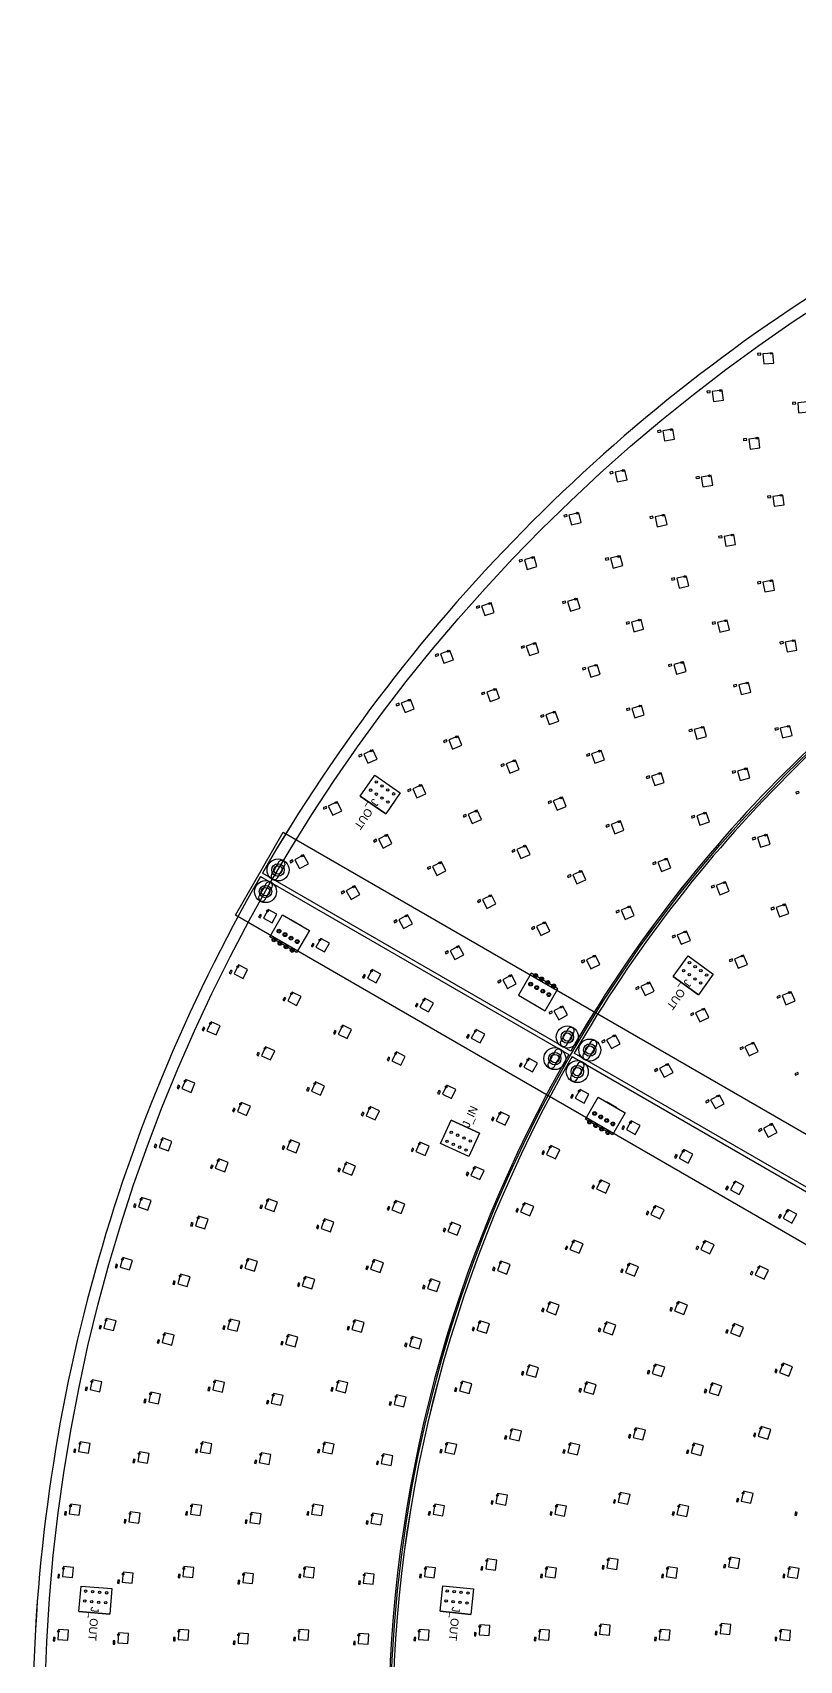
# Model space of a CAD drawing. Header units: millimetres. Extents: x -55 to 1655, y -1555 to 155.
# Drawn here: x -54 to 329, y -666 to 148 of the extents above; entities that cross this region are included whole.
import ezdxf
from ezdxf.enums import TextEntityAlignment as Align

# ---------------------------------------------------------------- set-up
doc = ezdxf.new("R2010")
doc.units = ezdxf.units.MM
doc.header["$MEASUREMENT"] = 0
doc.layers.add('Layer 1', color=7, linetype='Continuous', lineweight=0)
for name, color, linetype in [('SUN-LABEL', 4, 'Continuous'), ('SUN-OUTLINE', 2, 'Continuous'), ('SUN-STANDOFF', 1, 'Continuous'), ('SUN-WAGO', 3, 'Continuous')]:
    doc.layers.add(name, color=color, linetype=linetype)

msp = doc.modelspace()

# ---------------------------------------------------------------- linework, layer by layer
at = {"layer": 'Layer 1', "color": 2, "lineweight": 25, "true_color": 0xf7ec13}
for p, q in [((59.88, -273.99), (214.03, -362.99)), ((215.03, -361.26), (60.88, -272.26)), ((215.76, -363.99), (603.74, -588)), ((604.74, -586.26), (216.76, -362.26))]:
    msp.add_line(p, q, dxfattribs=at)
at = {"layer": 'Layer 1', "color": 93, "lineweight": 25, "true_color": 0x6abd45}
for p, q in [((80.24, -298.57), (75.05, -295.57)), ((198.21, -338.73), (193.01, -335.73)), ((238.08, -389.7), (232.89, -386.7))]:
    msp.add_line(p, q, dxfattribs=at)
at = {"layer": 'Layer 1', "color": 30, "lineweight": 25, "true_color": 0xf57f20}
for points in [[(310.1, -12.41), (308.5, -12.56), (308.58, -13.36), (310.17, -13.21)], [(284.72, -31.21), (283.14, -31.42), (283.24, -32.21), (284.83, -32)], [(327.46, -36.88), (325.86, -37.03), (325.94, -37.83), (327.53, -37.68)], [(260.07, -50.94), (258.49, -51.21), (258.63, -52), (260.21, -51.73)], [(302.99, -55.01), (301.4, -55.22), (301.5, -56.01), (303.09, -55.8)], [(236.18, -71.59), (234.61, -71.91), (234.77, -72.7), (236.34, -72.37)], [(279.21, -74.05), (277.63, -74.31), (277.77, -75.1), (279.35, -74.83)], [(315.02, -83.66), (313.43, -83.89), (313.55, -84.68), (315.13, -84.46)], [(213.07, -93.11), (211.52, -93.49), (211.71, -94.27), (213.26, -93.88)], [(256.17, -93.95), (254.6, -94.28), (254.76, -95.06), (256.33, -94.74)], [(290.59, -103.69), (289.01, -103.98), (289.16, -104.77), (290.73, -104.48)], [(190.78, -115.47), (189.24, -115.92), (189.47, -116.69), (191, -116.24)], [(233.88, -114.71), (232.33, -115.1), (232.52, -115.87), (234.07, -115.49)], [(266.99, -124.68), (265.42, -125.04), (265.6, -125.82), (267.16, -125.47)], [(310.03, -126.54), (308.45, -126.83), (308.6, -127.62), (310.17, -127.33)], [(212.39, -136.29), (210.85, -136.73), (211.07, -137.5), (212.61, -137.06)], [(169.35, -138.66), (167.83, -139.16), (168.08, -139.92), (169.6, -139.42)], [(244.25, -146.61), (242.7, -147.03), (242.91, -147.8), (244.45, -147.39)], [(287.33, -146.74), (285.77, -147.09), (285.94, -147.87), (287.5, -147.52)], [(148.79, -162.63), (147.29, -163.19), (147.57, -163.94), (149.07, -163.38)], [(191.72, -158.65), (190.2, -159.15), (190.45, -159.91), (191.97, -159.41)], [(321.2, -156.56), (319.63, -156.87), (319.79, -157.66), (321.35, -157.35)], [(222.41, -169.44), (220.88, -169.91), (221.12, -170.68), (222.65, -170.2)], [(265.46, -167.83), (263.91, -168.24), (264.12, -169.01), (265.67, -168.6)], [(297.94, -177.96), (296.39, -178.34), (296.58, -179.12), (298.13, -178.74)], [(171.89, -181.77), (170.39, -182.33), (170.67, -183.08), (172.17, -182.52)], [(129.15, -187.36), (127.67, -187.97), (127.98, -188.71), (129.46, -188.1)], [(201.51, -193.12), (200, -193.66), (200.27, -194.41), (201.78, -193.88)], [(244.46, -189.78), (242.93, -190.26), (243.17, -191.02), (244.7, -190.54)], [(275.65, -200.36), (274.11, -200.81), (274.33, -201.57), (275.87, -201.13)], [(318.69, -199.63), (317.14, -200.01), (317.33, -200.79), (318.88, -200.41)], [(152.95, -205.62), (151.47, -206.23), (151.78, -206.97), (153.26, -206.36)], [(110.45, -212.8), (108.99, -213.47), (109.33, -214.19), (110.78, -213.53)], [(181.58, -217.63), (180.1, -218.23), (180.39, -218.97), (181.88, -218.37)], [(224.36, -212.56), (222.85, -213.1), (223.12, -213.85), (224.63, -213.32)], [(254.35, -223.7), (252.83, -224.22), (253.09, -224.98), (254.6, -224.46)], [(297.32, -221.1), (295.78, -221.55), (296, -222.32), (297.54, -221.87)], [(134.91, -230.16), (133.46, -230.83), (133.79, -231.55), (135.25, -230.89)], [(329.1, -231.47), (327.55, -231.88), (327.76, -232.65), (329.31, -232.24)], [(92.71, -238.92), (91.28, -239.64), (91.64, -240.36), (93.07, -239.64)], [(162.65, -242.92), (161.19, -243.58), (161.52, -244.31), (162.98, -243.65)], [(205.19, -236.13), (203.71, -236.73), (204.01, -237.47), (205.49, -236.88)], [(276.9, -243.48), (275.39, -244), (275.64, -244.76), (277.16, -244.24)], [(234.08, -247.96), (232.59, -248.54), (232.88, -249.28), (234.37, -248.7)], [(117.81, -255.35), (116.38, -256.08), (116.74, -256.79), (118.17, -256.07)], [(307.33, -254.4), (305.81, -254.89), (306.05, -255.65), (307.58, -255.16)], [(75.96, -265.69), (74.56, -266.46), (74.94, -267.16), (76.34, -266.39)], [(186.99, -260.46), (185.54, -261.12), (185.86, -261.85), (187.32, -261.19)], [(257.48, -266.73), (255.99, -267.31), (256.28, -268.06), (257.77, -267.48)], [(144.76, -268.96), (143.33, -269.67), (143.69, -270.39), (145.12, -269.67)], [(214.9, -273.07), (213.43, -273.72), (213.76, -274.45), (215.22, -273.8)], [(101.65, -281.17), (100.25, -281.95), (100.64, -282.65), (102.04, -281.87)], [(286.68, -278.35), (285.18, -278.91), (285.46, -279.65), (286.96, -279.1)], [(59.78, -292.93), (59, -294.33), (59.7, -294.71), (60.48, -293.31)], [(169.79, -285.5), (168.36, -286.21), (168.71, -286.93), (170.15, -286.21)], [(239.09, -290.81), (237.63, -291.45), (237.95, -292.19), (239.41, -291.54)], [(316.59, -289.34), (315.08, -289.87), (315.35, -290.63), (316.86, -290.09)], [(127.93, -295.69), (126.53, -296.46), (126.91, -297.16), (128.32, -296.39)], [(196.83, -299), (195.39, -299.71), (195.75, -300.42), (197.18, -299.72)], [(86.03, -307.44), (85.26, -308.84), (85.96, -309.23), (86.73, -307.83)], [(267.19, -303.25), (265.72, -303.88), (266.04, -304.61), (267.51, -303.98)], [(153.6, -311.21), (152.2, -311.98), (152.59, -312.68), (153.99, -311.91)], [(221.77, -315.66), (220.34, -316.37), (220.69, -317.09), (222.13, -316.38)], [(295.76, -315.2), (294.28, -315.81), (294.58, -316.55), (296.06, -315.94)], [(45.07, -320.89), (44.35, -322.32), (45.06, -322.68), (45.78, -321.25)], [(111.75, -322.94), (110.98, -324.34), (111.68, -324.73), (112.45, -323.33)], [(179.9, -325.69), (178.5, -326.46), (178.89, -327.16), (180.29, -326.39)], [(248.91, -329.05), (247.47, -329.75), (247.82, -330.47), (249.26, -329.77)], [(319.56, -333.46), (318.08, -334.07), (318.38, -334.81), (319.86, -334.2)], [(71.85, -334.41), (71.13, -335.84), (71.84, -336.2), (72.56, -334.77)], [(138.02, -337.41), (137.25, -338.81), (137.95, -339.2), (138.73, -337.8)], [(205.55, -341.25), (204.15, -342.02), (204.53, -342.72), (205.94, -341.95)], [(31.42, -349.38), (30.75, -350.83), (31.48, -351.17), (32.14, -349.71)], [(276.3, -342.11), (274.86, -342.8), (275.2, -343.52), (276.65, -342.84)], [(97.12, -350.96), (96.4, -352.39), (97.12, -352.75), (97.83, -351.31)], [(163.72, -352.95), (162.95, -354.36), (163.65, -354.74), (164.42, -353.34)], [(231.88, -355.69), (230.48, -356.45), (230.86, -357.16), (232.26, -356.39)], [(58.68, -361.89), (58.02, -363.34), (58.74, -363.68), (59.41, -362.22)], [(123.96, -364.36), (123.24, -365.79), (123.96, -366.15), (124.67, -364.72)], [(301.02, -359.11), (299.58, -359.79), (299.92, -360.52), (301.37, -359.83)], [(190.02, -367.38), (189.25, -368.79), (189.95, -369.17), (190.72, -367.77)], [(258.28, -370.01), (256.88, -370.77), (257.26, -371.48), (258.66, -370.71)], [(328.59, -371.97), (327.14, -372.65), (327.48, -373.37), (328.93, -372.7)], [(18.84, -378.36), (18.23, -379.84), (18.97, -380.15), (19.58, -378.67)], [(83.63, -379.54), (82.97, -381), (83.7, -381.33), (84.36, -379.87)], [(149.18, -381.04), (148.47, -382.47), (149.19, -382.83), (149.9, -381.39)], [(46.56, -389.84), (45.94, -391.32), (46.68, -391.63), (47.29, -390.15)], [(215.69, -382.97), (214.93, -384.38), (215.63, -384.76), (216.39, -383.35)], [(283.86, -385.69), (282.45, -386.45), (282.84, -387.15), (284.24, -386.39)], [(110.99, -391.85), (110.33, -393.31), (111.06, -393.64), (111.71, -392.18)], [(176.09, -394.31), (175.38, -395.74), (176.1, -396.09), (176.8, -394.66)], [(241.3, -398.68), (240.54, -400.08), (241.24, -400.47), (242.01, -399.06)], [(310.31, -399.94), (308.9, -400.69), (309.28, -401.4), (310.69, -400.64)], [(7.35, -407.79), (6.8, -409.29), (7.55, -409.57), (8.1, -408.07)], [(71.3, -408.64), (70.7, -410.13), (71.44, -410.43), (72.04, -408.94)], [(135.88, -409.73), (135.24, -411.19), (135.97, -411.51), (136.61, -410.05)], [(201.26, -411.13), (200.56, -412.57), (201.28, -412.92), (201.98, -411.48)], [(267.67, -412.99), (266.9, -414.4), (267.61, -414.78), (268.37, -413.37)], [(35.48, -418.23), (34.92, -419.73), (35.67, -420.01), (36.23, -418.51)], [(99.13, -419.85), (98.53, -421.33), (99.28, -421.63), (99.87, -420.14)], [(163.34, -421.81), (162.7, -423.27), (163.43, -423.6), (164.07, -422.13)], [(226.29, -428.33), (225.6, -429.77), (226.33, -430.12), (227.01, -428.67)], [(293.24, -428.78), (292.48, -430.19), (293.19, -430.57), (293.95, -429.16)], [(-3.02, -437.63), (-3.52, -439.15), (-2.76, -439.4), (-2.26, -437.88)], [(60.15, -438.22), (59.62, -439.73), (60.37, -440), (60.91, -438.49)], [(123.85, -438.97), (123.27, -440.46), (124.01, -440.75), (124.59, -439.26)], [(25.47, -447.01), (24.97, -448.53), (25.73, -448.78), (26.23, -447.26)], [(188.19, -439.95), (187.56, -441.42), (188.3, -441.73), (188.93, -440.26)], [(253.37, -441.24), (252.68, -442.69), (253.4, -443.03), (254.09, -441.59)], [(319.65, -443.02), (318.89, -444.43), (319.59, -444.81), (320.35, -443.4)], [(88.41, -448.29), (87.88, -449.8), (88.63, -450.07), (89.17, -448.56)], [(151.81, -449.84), (151.23, -451.34), (151.97, -451.63), (152.55, -450.13)], [(212.85, -458.73), (212.24, -460.2), (212.98, -460.51), (213.59, -459.03)], [(278.32, -458.7), (277.64, -460.15), (278.37, -460.49), (279.05, -459.04)], [(-12.28, -467.84), (-12.72, -469.38), (-11.95, -469.6), (-11.51, -468.06)], [(50.21, -468.22), (49.73, -469.75), (50.5, -469.99), (50.97, -468.46)], [(113.1, -468.71), (112.58, -470.23), (113.34, -470.48), (113.86, -468.97)], [(176.5, -469.35), (175.94, -470.85), (176.69, -471.13), (177.25, -469.63)], [(240.57, -470.21), (239.96, -471.68), (240.7, -471.99), (241.31, -470.51)], [(305.51, -471.38), (304.83, -472.83), (305.56, -473.17), (306.24, -471.72)], [(16.55, -476.15), (16.11, -477.69), (16.88, -477.91), (17.32, -476.37)], [(78.85, -477.15), (78.37, -478.68), (79.14, -478.91), (79.61, -477.39)], [(141.51, -478.35), (140.99, -479.87), (141.75, -480.13), (142.26, -478.61)], [(201.02, -489.78), (200.49, -491.29), (201.24, -491.56), (201.78, -490.05)], [(265.17, -489.44), (264.58, -490.93), (265.32, -491.22), (265.91, -489.74)], [(-20.39, -498.38), (-20.78, -499.93), (-20, -500.12), (-19.62, -498.57)], [(41.48, -498.6), (41.06, -500.15), (41.84, -500.35), (42.25, -498.81)], [(103.66, -498.89), (103.21, -500.43), (103.98, -500.65), (104.43, -499.12)], [(166.23, -499.28), (165.74, -500.8), (166.5, -501.04), (166.99, -499.52)], [(229.3, -499.8), (228.77, -501.31), (229.52, -501.57), (230.06, -500.06)], [(293.05, -500.52), (292.46, -502), (293.2, -502.3), (293.79, -500.81)], [(8.72, -505.6), (8.34, -507.15), (9.12, -507.34), (9.5, -505.79)], [(70.46, -506.37), (70.04, -507.91), (70.82, -508.12), (71.23, -506.57)], [(132.46, -507.29), (132.01, -508.82), (132.78, -509.05), (133.23, -507.51)], [(317.58, -520.33), (317.02, -521.83), (317.76, -522.11), (318.33, -520.62)], [(190.84, -521.42), (190.38, -522.95), (191.15, -523.18), (191.6, -521.64)], [(253.82, -520.89), (253.32, -522.41), (254.08, -522.66), (254.58, -521.15)], [(-27.36, -529.19), (-27.69, -530.76), (-26.91, -530.92), (-26.58, -529.35)], [(2, -535.32), (1.68, -536.89), (2.46, -537.05), (2.79, -535.48)], [(33.98, -529.31), (33.63, -530.87), (34.41, -531.04), (34.76, -529.48)], [(63.25, -535.9), (62.89, -537.46), (63.67, -537.63), (64.03, -536.07)], [(95.54, -529.46), (95.16, -531.01), (95.94, -531.2), (96.32, -529.65)], [(124.68, -536.59), (124.3, -538.14), (125.08, -538.33), (125.46, -536.78)], [(157.39, -529.66), (156.98, -531.2), (157.75, -531.41), (158.16, -529.87)], [(219.6, -529.94), (219.15, -531.47), (219.91, -531.7), (220.37, -530.16)], [(282.3, -530.33), (281.79, -531.85), (282.55, -532.1), (283.06, -530.58)], [(244.32, -552.95), (243.91, -554.5), (244.68, -554.71), (245.1, -553.16)], [(306.85, -552.27), (306.39, -553.8), (307.15, -554.03), (307.62, -552.5)], [(-33.18, -560.25), (-33.44, -561.82), (-32.66, -561.96), (-32.39, -560.38)], [(27.72, -560.29), (27.43, -561.86), (28.22, -562), (28.51, -560.43)], [(88.77, -560.34), (88.46, -561.91), (89.24, -562.07), (89.55, -560.5)], [(150.01, -560.43), (149.67, -561.99), (150.45, -562.16), (150.79, -560.6)], [(182.32, -553.54), (181.95, -555.1), (182.72, -555.28), (183.1, -553.73)], [(211.49, -560.54), (211.12, -562.1), (211.89, -562.29), (212.27, -560.73)], [(273.3, -560.72), (272.89, -562.26), (273.66, -562.47), (274.07, -560.92)], [(-3.6, -565.27), (-3.87, -566.85), (-3.08, -566.98), (-2.81, -565.4)], [(57.23, -565.69), (56.94, -567.27), (57.73, -567.41), (58.02, -565.84)], [(118.19, -566.2), (117.88, -567.77), (118.67, -567.92), (118.98, -566.35)], [(236.71, -585.51), (236.38, -587.08), (237.17, -587.24), (237.49, -585.67)], [(298.24, -584.84), (297.87, -586.39), (298.65, -586.58), (299.02, -585.02)], [(-37.82, -591.5), (-38.03, -593.08), (-37.24, -593.19), (-37.03, -591.6)], [(22.72, -591.5), (22.49, -593.08), (23.28, -593.19), (23.51, -591.61)], [(83.35, -591.5), (83.11, -593.08), (83.9, -593.2), (84.14, -591.62)], [(144.1, -591.51), (143.83, -593.09), (144.62, -593.22), (144.88, -591.64)], [(175.49, -586.07), (175.2, -587.64), (175.99, -587.79), (176.28, -586.21)], [(204.99, -591.53), (204.7, -593.11), (205.49, -593.25), (205.78, -591.68)], [(266.09, -591.58), (265.76, -593.14), (266.55, -593.3), (266.87, -591.74)], [(327.45, -591.65), (327.09, -593.21), (327.87, -593.39), (328.23, -591.83)], [(-8.08, -595.41), (-8.29, -597), (-7.5, -597.1), (-7.29, -595.52)], [(52.42, -595.71), (52.19, -597.29), (52.99, -597.41), (53.21, -595.82)], [(113, -596.06), (112.76, -597.64), (113.55, -597.77), (113.79, -596.19)], [(291.77, -617.9), (291.51, -619.48), (292.3, -619.61), (292.56, -618.03)], [(-41.3, -622.9), (-41.45, -624.49), (-40.65, -624.57), (-40.5, -622.97)], [(-11.43, -625.7), (-11.58, -627.29), (-10.78, -627.37), (-10.63, -625.77)], [(18.97, -622.88), (18.81, -624.47), (19.61, -624.55), (19.77, -622.96)], [(48.82, -625.9), (48.66, -627.49), (49.46, -627.57), (49.62, -625.98)], [(79.29, -622.86), (79.12, -624.45), (79.91, -624.54), (80.09, -622.95)], [(109.11, -626.13), (108.94, -627.72), (109.74, -627.81), (109.91, -626.21)], [(139.67, -622.84), (139.48, -624.43), (140.27, -624.53), (140.46, -622.94)], [(170.38, -618.91), (170.17, -620.49), (170.96, -620.6), (171.17, -619.01)], [(200.12, -622.82), (199.91, -624.41), (200.71, -624.51), (200.92, -622.93)], [(230.99, -618.45), (230.76, -620.04), (231.55, -620.15), (231.79, -618.57)], [(260.68, -622.8), (260.45, -624.38), (261.24, -624.5), (261.47, -622.92)], [(321.37, -622.78), (321.11, -624.36), (321.9, -624.49), (322.16, -622.91)], [(-43.6, -654.41), (-43.69, -656), (-42.89, -656.05), (-42.8, -654.45)], [(-13.65, -656.09), (-13.74, -657.69), (-12.94, -657.73), (-12.85, -656.13)], [(16.5, -654.39), (16.4, -655.99), (17.2, -656.04), (17.29, -654.44)], [(46.44, -656.2), (46.35, -657.8), (47.14, -657.85), (47.24, -656.25)], [(76.61, -654.37), (76.5, -655.97), (77.3, -656.02), (77.41, -654.42)], [(106.54, -656.33), (106.44, -657.93), (107.24, -657.98), (107.34, -656.38)], [(136.74, -654.35), (136.63, -655.94), (137.42, -656), (137.54, -654.4)], [(166.99, -651.97), (166.87, -653.56), (167.66, -653.63), (167.79, -652.03)], [(196.9, -654.32), (196.77, -655.92), (197.57, -655.98), (197.7, -654.38)], [(227.21, -651.67), (227.07, -653.27), (227.87, -653.34), (228, -651.74)], [(257.09, -654.29), (256.95, -655.88), (257.75, -655.95), (257.89, -654.36)], [(287.48, -651.31), (287.32, -652.9), (288.12, -652.98), (288.28, -651.39)], [(317.34, -654.25), (317.18, -655.84), (317.98, -655.92), (318.13, -654.33)]]:
    msp.add_lwpolyline(points, close=True, dxfattribs=at)
at = {"layer": 'Layer 1', "color": 18, "lineweight": 25, "true_color": 0x000000}
for points in [[(316.6, -17.31), (316.14, -12.33), (311.16, -12.8), (311.62, -17.78)], [(291.41, -35.86), (290.76, -30.91), (285.8, -31.56), (286.45, -36.52)], [(333.96, -41.78), (333.5, -36.8), (328.52, -37.27), (328.98, -42.25)], [(266.93, -55.34), (266.09, -50.41), (261.16, -51.25), (262, -56.18)], [(309.67, -59.66), (309.02, -54.71), (304.06, -55.36), (304.72, -60.32)], [(243.19, -75.73), (242.17, -70.83), (237.28, -71.85), (238.3, -76.75)], [(286.07, -78.44), (285.23, -73.52), (280.3, -74.35), (281.14, -79.28)], [(321.75, -88.25), (321.05, -83.3), (316.1, -84), (316.8, -88.95)], [(220.23, -96.98), (219.03, -92.13), (214.18, -93.33), (215.38, -98.18)], [(263.18, -98.09), (262.16, -93.2), (257.27, -94.22), (258.29, -99.12)], [(297.5, -108), (296.6, -103.08), (291.68, -103.98), (292.58, -108.9)], [(241.05, -118.59), (239.84, -113.73), (234.99, -114.94), (236.19, -119.79)], [(198.09, -119.08), (196.7, -114.27), (191.9, -115.66), (193.28, -120.46)], [(274.06, -128.71), (272.97, -123.84), (268.09, -124.93), (269.19, -129.81)], [(316.94, -130.85), (316.04, -125.93), (311.12, -126.84), (312.02, -131.75)], [(176.78, -141.99), (175.22, -137.24), (170.47, -138.8), (172.03, -143.55)], [(219.69, -139.89), (218.31, -135.09), (213.5, -136.47), (214.89, -141.28)], [(251.48, -150.35), (250.19, -145.52), (245.36, -146.82), (246.65, -151.65)], [(294.41, -150.76), (293.31, -145.89), (288.43, -146.98), (289.53, -151.86)], [(156.35, -165.68), (154.61, -160.99), (149.92, -162.73), (151.66, -167.42)], [(199.15, -161.98), (197.59, -157.23), (192.84, -158.79), (194.4, -163.54)], [(328.17, -160.77), (327.2, -155.86), (322.3, -156.84), (323.27, -161.74)], [(229.79, -172.88), (228.3, -168.11), (223.53, -169.6), (225.02, -174.37)], [(272.7, -171.57), (271.4, -166.74), (266.57, -168.03), (267.87, -172.86)], [(305.1, -181.86), (303.91, -177), (299.05, -178.19), (300.24, -183.05)], [(136.81, -190.12), (134.9, -185.5), (130.28, -187.42), (132.19, -192.04)], [(179.45, -184.82), (177.71, -180.13), (173.02, -181.87), (174.76, -186.56)], [(209.02, -196.27), (207.34, -191.56), (202.63, -193.24), (204.31, -197.95)], [(251.84, -193.23), (250.35, -188.45), (245.58, -189.94), (247.07, -194.71)], [(282.96, -203.94), (281.56, -199.14), (276.76, -200.54), (278.16, -205.34)], [(325.84, -203.53), (324.65, -198.67), (319.8, -199.86), (320.99, -204.72)], [(118.21, -215.27), (116.12, -210.73), (111.58, -212.81), (113.66, -217.36)], [(160.61, -208.38), (158.7, -203.77), (154.08, -205.68), (156, -210.3)], [(231.87, -215.71), (230.2, -211), (225.49, -212.68), (227.16, -217.39)], [(189.21, -220.47), (187.35, -215.83), (182.71, -217.7), (184.58, -222.34)], [(261.81, -226.96), (260.2, -222.23), (255.47, -223.84), (257.08, -228.57)], [(304.63, -224.68), (303.23, -219.88), (298.43, -221.28), (299.83, -226.08)], [(142.67, -232.63), (140.59, -228.09), (136.05, -230.17), (138.13, -234.72)], [(212.83, -238.97), (210.96, -234.34), (206.32, -236.2), (208.19, -240.84)], [(100.56, -241.1), (98.3, -236.64), (93.84, -238.89), (96.09, -243.36)], [(170.4, -245.45), (168.34, -240.9), (163.78, -242.95), (165.84, -247.51)], [(284.37, -246.74), (282.76, -242.01), (278.02, -243.62), (279.63, -248.35)], [(241.68, -250.89), (239.87, -246.23), (235.21, -248.04), (237.02, -252.7)], [(125.65, -257.54), (123.4, -253.07), (118.94, -255.33), (121.19, -259.79)], [(194.74, -262.99), (192.68, -258.43), (188.13, -260.48), (190.18, -265.04)], [(314.74, -257.79), (313.22, -253.03), (308.45, -254.55), (309.98, -259.31)], [(83.88, -267.58), (81.46, -263.2), (77.09, -265.62), (79.5, -270)], [(152.6, -271.17), (150.36, -266.7), (145.89, -268.93), (148.12, -273.41)], [(265.08, -269.66), (263.27, -265), (258.61, -266.82), (260.42, -271.48)], [(222.62, -275.67), (220.61, -271.09), (216.03, -273.1), (218.04, -277.68)], [(109.58, -283.06), (107.16, -278.68), (102.78, -281.1), (105.2, -285.48)], [(177.63, -287.71), (175.39, -283.24), (170.92, -285.48), (173.15, -289.95)], [(294.24, -281.38), (292.49, -276.7), (287.81, -278.44), (289.56, -283.13)], [(68.17, -292.83), (63.8, -290.41), (61.38, -294.78), (65.76, -297.2)], [(246.81, -293.41), (244.8, -288.83), (240.22, -290.84), (242.24, -295.42)], [(324.1, -292.5), (322.43, -287.78), (317.72, -289.45), (319.39, -294.17)], [(135.85, -297.59), (133.44, -293.21), (129.06, -295.62), (131.47, -300)], [(204.65, -301.25), (202.44, -296.77), (197.96, -298.98), (200.17, -303.47)], [(94.43, -307.34), (90.05, -304.92), (87.64, -309.29), (92.01, -311.71)], [(161.52, -313.11), (159.11, -308.73), (154.73, -311.14), (157.14, -315.52)], [(274.89, -305.92), (272.92, -301.32), (268.32, -303.29), (270.29, -307.89)], [(229.6, -317.92), (227.39, -313.44), (222.9, -315.65), (225.11, -320.13)], [(303.42, -317.96), (301.5, -313.34), (296.89, -315.26), (298.8, -319.87)], [(53.46, -320.47), (48.99, -318.22), (46.74, -322.68), (51.2, -324.94)], [(120.14, -322.83), (115.76, -320.41), (113.35, -324.79), (117.73, -327.21)], [(187.82, -327.6), (185.42, -323.22), (181.03, -325.62), (183.44, -330.01)], [(80.24, -333.99), (75.77, -331.74), (73.52, -336.2), (77.98, -338.46)], [(256.73, -331.35), (254.54, -326.85), (250.04, -329.04), (252.23, -333.53)], [(327.22, -336.22), (325.31, -331.6), (320.69, -333.52), (322.6, -338.14)], [(146.42, -337.3), (142.04, -334.89), (139.63, -339.27), (144.01, -341.68)], [(213.47, -343.16), (211.06, -338.78), (206.68, -341.19), (209.09, -345.57)], [(284.1, -344.47), (281.94, -339.96), (277.43, -342.11), (279.58, -346.62)], [(39.78, -348.65), (35.24, -346.57), (33.15, -351.11), (37.7, -353.2)], [(105.5, -350.51), (101.03, -348.27), (98.8, -352.75), (103.27, -354.98)], [(172.12, -352.83), (167.73, -350.42), (165.33, -354.81), (169.71, -357.21)], [(239.79, -357.62), (237.4, -353.23), (233.01, -355.62), (235.41, -360.01)], [(308.82, -361.46), (306.67, -356.95), (302.16, -359.1), (304.31, -363.62)], [(67.05, -361.16), (62.51, -359.08), (60.42, -363.62), (64.97, -365.7)], [(132.34, -363.91), (127.87, -361.68), (125.63, -366.15), (130.11, -368.38)], [(198.42, -367.26), (194.03, -364.85), (191.63, -369.24), (196.01, -371.64)], [(266.19, -371.96), (263.81, -367.56), (259.41, -369.95), (261.8, -374.34)], [(27.17, -377.32), (22.55, -375.41), (20.64, -380.03), (25.26, -381.94)], [(91.99, -378.75), (87.43, -376.7), (85.38, -381.26), (89.94, -383.31)], [(157.56, -380.54), (153.08, -378.33), (150.87, -382.82), (155.35, -385.03)], [(224.09, -382.83), (219.7, -380.43), (217.3, -384.82), (221.69, -387.22)], [(54.89, -388.8), (50.27, -386.89), (48.36, -391.51), (52.97, -393.42)], [(119.35, -391.06), (114.79, -389.01), (112.73, -393.57), (117.29, -395.62)], [(291.77, -387.63), (289.38, -383.24), (284.99, -385.62), (287.38, -390.02)], [(184.47, -393.81), (179.99, -391.6), (177.77, -396.09), (182.26, -398.3)], [(249.7, -398.51), (245.31, -396.13), (242.92, -400.52), (247.31, -402.91)], [(318.21, -401.91), (315.84, -397.5), (311.44, -399.88), (313.81, -404.28)], [(15.64, -406.44), (10.95, -404.7), (9.22, -409.39), (13.9, -411.13)], [(79.62, -407.52), (74.98, -405.65), (73.12, -410.29), (77.76, -412.16)], [(144.24, -408.87), (139.66, -406.86), (137.64, -411.43), (142.22, -413.45)], [(209.64, -410.59), (205.15, -408.4), (202.96, -412.9), (207.46, -415.09)], [(276.06, -412.83), (271.67, -410.44), (269.28, -414.84), (273.68, -417.22)], [(43.77, -416.88), (39.08, -415.14), (37.34, -419.83), (42.03, -421.57)], [(107.45, -418.72), (102.81, -416.85), (100.95, -421.49), (105.59, -423.36)], [(171.69, -420.95), (167.12, -418.94), (165.1, -423.51), (169.68, -425.53)], [(234.67, -427.73), (230.16, -425.57), (228, -430.09), (232.52, -432.24)], [(301.64, -428.59), (297.24, -426.22), (294.86, -430.62), (299.26, -432.99)], [(5.21, -435.97), (0.46, -434.41), (-1.1, -439.16), (3.65, -440.72)], [(68.42, -436.76), (63.71, -435.08), (62.04, -439.79), (66.75, -441.47)], [(132.15, -437.75), (127.49, -435.94), (125.68, -440.6), (130.34, -442.41)], [(196.53, -439), (191.94, -437.04), (189.97, -441.63), (194.57, -443.6)], [(261.75, -440.64), (257.23, -438.49), (255.08, -443), (259.59, -445.15)], [(33.71, -445.35), (28.96, -443.79), (27.39, -448.54), (32.14, -450.1)], [(96.68, -446.83), (91.97, -445.16), (90.29, -449.87), (95, -451.54)], [(160.11, -448.62), (155.45, -446.81), (153.64, -451.47), (158.3, -453.28)], [(328.04, -442.83), (323.64, -440.46), (321.27, -444.86), (325.67, -447.23)], [(221.19, -457.68), (216.57, -455.77), (214.65, -460.39), (219.27, -462.3)], [(286.69, -458.03), (282.16, -455.91), (280.05, -460.44), (284.58, -462.56)], [(-4.11, -465.88), (-8.92, -464.49), (-10.3, -469.3), (-5.5, -470.68)], [(58.41, -466.43), (53.64, -464.95), (52.15, -469.72), (56.93, -471.21)], [(121.35, -467.13), (116.61, -465.52), (115, -470.26), (119.74, -471.86)], [(184.79, -468.01), (180.11, -466.27), (178.36, -470.95), (183.05, -472.7)], [(248.9, -469.17), (244.28, -467.25), (242.37, -471.87), (246.99, -473.78)], [(313.88, -470.71), (309.35, -468.59), (307.24, -473.12), (311.77, -475.24)], [(24.72, -474.18), (19.91, -472.8), (18.53, -477.6), (23.33, -478.99)], [(87.05, -475.36), (82.28, -473.87), (80.79, -478.64), (85.57, -480.13)], [(149.75, -476.77), (145.02, -475.16), (143.41, -479.9), (148.15, -481.51)], [(209.29, -488.31), (204.58, -486.64), (202.91, -491.35), (207.62, -493.02)], [(273.48, -488.28), (268.84, -486.43), (266.99, -491.08), (271.64, -492.93)], [(-12.31, -496.11), (-17.16, -494.9), (-18.37, -499.75), (-13.51, -500.96)], [(49.6, -496.48), (44.77, -495.19), (43.48, -500.02), (48.31, -501.31)], [(111.83, -496.95), (107.03, -495.55), (105.63, -500.35), (110.43, -501.75)], [(174.45, -497.55), (169.68, -496.02), (168.16, -500.79), (172.92, -502.31)], [(16.81, -503.33), (11.96, -502.12), (10.75, -506.98), (15.61, -508.18)], [(78.58, -504.25), (73.75, -502.95), (72.46, -507.78), (77.29, -509.08)], [(140.63, -505.35), (135.83, -503.95), (134.43, -508.75), (139.23, -510.15)], [(237.57, -498.32), (232.86, -496.65), (231.19, -501.37), (235.9, -503.04)], [(301.36, -499.36), (296.72, -497.51), (294.87, -502.16), (299.52, -504)], [(199.01, -519.51), (194.22, -518.09), (192.8, -522.89), (197.59, -524.31)], [(262.06, -519.25), (257.31, -517.68), (255.74, -522.42), (260.48, -524)], [(325.87, -519.02), (321.19, -517.26), (319.43, -521.94), (324.11, -523.7)], [(-19.37, -526.62), (-24.26, -525.6), (-25.29, -530.49), (-20.39, -531.51)], [(42.01, -526.86), (37.13, -525.76), (36.04, -530.64), (40.91, -531.74)], [(103.62, -527.16), (98.76, -525.97), (97.58, -530.83), (102.43, -532.02)], [(165.52, -527.54), (160.69, -526.25), (159.39, -531.08), (164.22, -532.37)], [(227.78, -528.03), (222.99, -526.61), (221.57, -531.41), (226.36, -532.83)], [(290.53, -528.69), (285.79, -527.11), (284.21, -531.86), (288.96, -533.43)], [(10, -532.75), (5.1, -531.73), (4.08, -536.62), (8.98, -537.64)], [(71.28, -533.45), (66.4, -532.35), (65.3, -537.23), (70.18, -538.33)], [(132.76, -534.29), (127.9, -533.1), (126.72, -537.96), (131.57, -539.15)], [(190.39, -551.21), (185.52, -550.04), (184.36, -554.9), (189.22, -556.07)], [(252.45, -550.83), (247.62, -549.54), (246.32, -554.37), (251.15, -555.66)], [(315.04, -550.42), (310.26, -548.96), (308.81, -553.75), (313.59, -555.2)], [(-25.28, -557.38), (-30.21, -556.54), (-31.05, -561.47), (-26.12, -562.31)], [(35.65, -557.52), (30.73, -556.62), (29.83, -561.54), (34.75, -562.44)], [(96.74, -557.7), (91.83, -556.72), (90.86, -561.63), (95.76, -562.6)], [(158.02, -557.92), (153.14, -556.86), (152.07, -561.75), (156.96, -562.81)], [(219.56, -558.21), (214.69, -557.05), (213.53, -561.91), (218.39, -563.08)], [(281.43, -558.6), (276.6, -557.3), (275.3, -562.13), (280.13, -563.43)], [(4.29, -562.4), (-0.64, -561.56), (-1.47, -566.49), (3.45, -567.33)], [(65.16, -562.93), (60.24, -562.03), (59.34, -566.95), (64.26, -567.85)], [(126.16, -563.55), (121.26, -562.58), (120.28, -567.48), (125.19, -568.46)], [(183.43, -583.32), (178.51, -582.41), (177.6, -587.32), (182.52, -588.23)], [(244.69, -582.92), (239.8, -581.91), (238.79, -586.81), (243.68, -587.82)], [(306.29, -582.45), (301.42, -581.32), (300.28, -586.19), (305.15, -587.32)], [(-30.04, -588.33), (-35, -587.68), (-35.65, -592.64), (-30.7, -593.29)], [(-0.3, -592.25), (-5.26, -591.6), (-5.91, -596.55), (-0.95, -597.21)], [(30.53, -588.41), (25.58, -587.71), (24.88, -592.66), (29.83, -593.36)], [(60.23, -592.63), (55.28, -591.92), (54.58, -596.88), (59.53, -597.58)], [(91.2, -588.51), (86.25, -587.75), (85.49, -592.69), (90.43, -593.45)], [(120.85, -593.07), (115.9, -592.31), (115.14, -597.25), (120.09, -598.01)], [(151.98, -588.63), (147.05, -587.8), (146.22, -592.73), (151.15, -593.56)], [(212.93, -588.78), (208.01, -587.87), (207.1, -592.79), (212.01, -593.7)], [(274.07, -588.99), (269.18, -587.98), (268.17, -592.87), (273.06, -593.88)], [(178.16, -615.74), (173.2, -615.09), (172.55, -620.05), (177.51, -620.7)], [(238.82, -615.41), (233.87, -614.68), (233.15, -619.63), (238.09, -620.35)], [(299.65, -614.99), (294.72, -614.18), (293.9, -619.11), (298.84, -619.93)], [(-33.64, -619.45), (-38.62, -618.98), (-39.09, -623.96), (-34.11, -624.43)], [(-3.78, -622.25), (-8.75, -621.78), (-9.22, -626.76), (-4.24, -627.23)], [(26.65, -619.48), (21.68, -618.98), (21.18, -623.96), (26.15, -624.46)], [(56.5, -622.5), (51.53, -622), (51.02, -626.97), (56, -627.48)], [(87, -619.53), (82.03, -618.99), (81.49, -623.96), (86.46, -624.5)], [(116.82, -622.8), (111.85, -622.25), (111.31, -627.22), (116.28, -627.77)], [(147.41, -619.59), (142.45, -618.99), (141.85, -623.96), (146.82, -624.55)], [(207.9, -619.66), (202.94, -619.01), (202.29, -623.96), (207.25, -624.62)], [(268.5, -619.75), (263.55, -619.03), (262.83, -623.98), (267.78, -624.7)], [(329.25, -619.88), (324.32, -619.06), (323.5, -624), (328.43, -624.81)], [(-36.08, -650.67), (-41.07, -650.39), (-41.35, -655.38), (-36.36, -655.67)], [(24.03, -650.69), (19.04, -650.39), (18.74, -655.38), (23.73, -655.68)], [(84.16, -650.71), (79.17, -650.38), (78.85, -655.37), (83.84, -655.7)], [(144.32, -650.73), (139.33, -650.37), (138.97, -655.36), (143.96, -655.72)], [(174.59, -648.4), (169.61, -648.01), (169.22, -653), (174.2, -653.39)], [(204.5, -650.76), (199.52, -650.36), (199.13, -655.35), (204.11, -655.74)], [(234.84, -648.18), (229.86, -647.74), (229.42, -652.72), (234.41, -653.16)], [(264.73, -650.79), (259.75, -650.36), (259.31, -655.34), (264.29, -655.77)], [(295.15, -647.9), (290.18, -647.41), (289.69, -652.38), (294.66, -652.87)], [(325.01, -650.84), (320.03, -650.35), (319.54, -655.32), (324.52, -655.81)], [(-6.13, -652.36), (-11.12, -652.07), (-11.4, -657.07), (-6.41, -657.35)], [(53.98, -652.5), (48.99, -652.2), (48.69, -657.19), (53.68, -657.49)], [(114.1, -652.67), (109.11, -652.34), (108.78, -657.33), (113.77, -657.66)]]:
    msp.add_lwpolyline(points, close=True, dxfattribs=at)
at = {"layer": 'Layer 1', "color": 175, "lineweight": 25, "true_color": 0x3953a4}
msp.add_lwpolyline([(602.07, -613.58), (47.36, -293.31), (71.35, -251.76), (626.07, -572.02)], dxfattribs=at)
at = {"layer": 'Layer 1', "color": 93, "lineweight": 25, "true_color": 0x6abd45}
for points in [[(78.01, -311.94), (64.58, -304.19), (70.93, -293.19), (84.36, -300.94)], [(208.67, -330.11), (195.25, -322.36), (188.9, -333.36), (202.32, -341.11)], [(235.85, -403.07), (222.42, -395.32), (228.77, -384.32), (242.2, -392.07)]]:
    msp.add_lwpolyline(points, close=True, dxfattribs=at)
at = {"layer": 'Layer 1', "color": 2, "lineweight": 25, "true_color": 0xf7ec13}
for radius in [848, 675]:
    msp.add_circle((799.96, -700.13), radius, dxfattribs=at)
at = {"layer": 'Layer 1', "color": 18, "lineweight": 25, "true_color": 0x000000}
for centre in [(315.24, -12.47), (289.87, -31.07), (265.21, -50.61), (308.13, -54.87), (241.3, -71.06), (284.35, -73.72), (320.16, -83.47), (218.17, -92.39), (261.29, -93.43), (295.72, -103.29), (238.98, -114), (195.85, -114.57), (272.1, -124.08), (315.16, -126.15), (174.38, -137.57), (217.46, -135.38), (249.33, -145.8), (292.44, -146.13), (153.78, -161.35), (196.75, -157.56), (326.33, -156.09), (227.46, -168.43), (270.55, -167.02), (303.05, -177.27), (134.09, -185.89), (176.88, -180.49), (206.51, -191.91), (249.51, -188.77), (280.71, -199.44), (323.79, -198.94), (115.33, -211.15), (157.89, -204.16), (229.36, -211.35), (186.53, -216.22), (259.37, -222.56), (302.38, -220.18), (139.79, -228.51), (210.15, -234.72), (97.52, -237.09), (167.54, -241.31), (281.92, -242.35), (239.05, -246.6), (122.62, -253.52), (191.88, -258.85), (312.37, -253.35), (80.7, -263.68), (149.58, -267.15), (262.45, -265.38), (219.8, -271.5), (291.67, -277.06), (106.39, -279.16), (174.61, -283.69), (63.41, -291.22), (244, -289.24), (321.6, -288.13), (132.67, -293.69), (201.66, -297.21), (89.66, -305.73), (158.35, -309.21), (272.11, -301.72), (226.6, -313.88), (300.69, -313.73), (48.63, -319.05), (115.37, -321.23), (184.65, -323.69), (75.41, -332.57), (253.75, -327.29), (324.49, -332), (141.65, -335.7), (210.3, -339.26), (281.15, -340.39), (34.91, -347.41), (100.67, -349.1), (167.34, -351.24), (236.63, -353.7), (305.88, -357.38), (62.18, -359.91), (127.51, -362.5), (193.64, -365.66), (263.04, -368.04), (22.25, -376.26), (87.1, -377.54), (152.73, -379.16), (219.31, -381.25), (49.97, -387.74), (114.46, -389.85), (288.62, -383.71), (179.63, -392.43), (244.92, -396.94), (315.07, -397.98), (10.69, -405.56), (74.69, -406.51), (139.34, -407.7), (204.8, -409.24), (271.28, -411.26), (38.81, -416), (102.52, -417.71), (166.8, -419.78), (229.81, -426.41), (296.85, -427.03), (0.23, -435.28), (63.46, -435.95), (127.22, -436.79), (191.63, -437.88), (256.89, -439.32), (28.72, -444.66), (91.72, -446.02), (155.18, -447.67), (323.26, -441.27), (216.27, -456.62), (281.82, -456.75), (-9.12, -465.37), (53.42, -465.82), (116.37, -466.39), (179.84, -467.13), (243.99, -468.1), (309.01, -469.43), (19.71, -473.68), (82.06, -474.74), (144.78, -476.03), (204.32, -487.5), (268.55, -487.29), (-17.33, -495.79), (44.59, -496.07), (106.82, -496.43), (11.79, -503.01), (73.57, -503.83), (135.63, -504.82), (169.46, -496.9), (232.6, -497.52), (296.43, -498.37), (194.01, -518.97), (257.07, -518.55), (320.92, -518.12), (-24.4, -526.49), (36.99, -526.65), (98.6, -526.86), (160.5, -527.13), (222.78, -527.49), (285.55, -527.98), (4.97, -532.62), (66.25, -533.24), (127.74, -533.99), (185.36, -550.93), (247.43, -550.42), (310.04, -549.84), (-30.31, -557.44), (30.62, -557.51), (91.71, -557.62), (152.99, -557.75), (214.53, -557.93), (276.41, -558.19), (-0.74, -562.46), (60.13, -562.92), (121.13, -563.47), (178.4, -583.3), (239.66, -582.8), (301.26, -582.2), (-35.07, -588.58), (-5.33, -592.5), (25.5, -588.61), (55.2, -592.82), (86.17, -588.65), (115.82, -593.21), (146.95, -588.7), (207.89, -588.77), (269.04, -588.87), (173.13, -615.99), (233.79, -615.58), (294.62, -615.07), (-38.66, -619.88), (-8.79, -622.68), (21.64, -619.88), (51.49, -622.9), (81.98, -619.89), (111.8, -623.15), (142.39, -619.89), (202.88, -619.91), (263.47, -619.93), (324.22, -619.96), (-41.07, -651.29), (19.04, -651.29), (79.17, -651.28), (139.32, -651.27), (169.59, -648.91), (199.5, -651.27), (229.83, -648.64), (259.72, -651.26), (290.14, -648.31), (319.99, -651.25), (-11.12, -652.98), (48.98, -653.1), (109.1, -653.24)]:
    msp.add_circle(centre, 0.45, dxfattribs=at)
at = {"layer": 'Layer 1', "color": 240, "lineweight": 25, "true_color": 0xed2024}
for centre, radius in [((68.7, -270.72), 5.5), ((68.7, -270.72), 3.1), ((62.45, -281.54), 5.5), ((68.7, -270.72), 2.11), ((62.45, -281.54), 3.1), ((62.45, -281.54), 2.11), ((213.33, -354.22), 5.5), ((213.33, -354.22), 3.1), ((213.33, -354.22), 2.11), ((224.58, -360.72), 5.5), ((224.58, -360.72), 3.1), ((207.08, -365.04), 5.5), ((207.08, -365.04), 3.1), ((207.08, -365.04), 2.11), ((218.33, -371.54), 5.5), ((224.58, -360.72), 2.11), ((218.33, -371.54), 3.1), ((218.33, -371.54), 2.11)]:
    msp.add_circle(centre, radius, dxfattribs=at)
at = {"layer": 'Layer 1', "color": 93, "lineweight": 25, "true_color": 0x6abd45}
for centre, radius in [((69.15, -301.29), 0.95), ((69.15, -301.29), 0.6), ((66.65, -305.62), 0.95), ((66.65, -305.62), 0.6), ((69.68, -307.37), 0.95), ((69.68, -307.37), 0.6), ((72.18, -303.04), 0.95), ((72.18, -303.04), 0.6), ((72.71, -309.12), 0.95), ((72.71, -309.12), 0.6), ((75.21, -304.79), 0.95), ((75.21, -304.79), 0.6), ((78.24, -306.54), 0.95), ((78.24, -306.54), 0.6), ((75.74, -310.87), 0.95), ((75.74, -310.87), 0.6), ((197.51, -323.44), 0.95), ((197.51, -323.44), 0.6), ((200.55, -325.19), 0.95), ((200.55, -325.19), 0.6), ((195.01, -327.77), 0.95), ((195.01, -327.77), 0.6), ((198.05, -329.52), 0.95), ((198.05, -329.52), 0.6), ((201.08, -331.27), 0.95), ((201.08, -331.27), 0.6), ((203.58, -326.94), 0.95), ((203.58, -326.94), 0.6), ((204.11, -333.02), 0.95), ((204.11, -333.02), 0.6), ((206.61, -328.69), 0.95), ((206.61, -328.69), 0.6), ((224.49, -396.75), 0.95), ((224.49, -396.75), 0.6), ((226.99, -392.42), 0.95), ((226.99, -392.42), 0.6), ((227.52, -398.5), 0.95), ((227.52, -398.5), 0.6), ((230.02, -394.17), 0.95), ((230.02, -394.17), 0.6), ((233.05, -395.92), 0.95), ((233.05, -395.92), 0.6), ((236.08, -397.67), 0.95), ((236.08, -397.67), 0.6), ((230.55, -400.25), 0.95), ((230.55, -400.25), 0.6), ((233.58, -402), 0.95), ((233.58, -402), 0.6)]:
    msp.add_circle(centre, radius, dxfattribs=at)
at = {"layer": 'Layer 1', "color": 2, "lineweight": 25, "true_color": 0xf7ec13}
for points in [[(372.1, 38.96), (242.95, -35.81), (135.65, -143.11), (60.88, -272.26)], [(461.1, -115.2), (359.01, -174.34), (274.18, -259.17), (215.03, -361.26)], [(462.1, -116.93), (360.31, -175.9), (275.73, -260.48), (216.76, -362.26)], [(59.88, -273.99), (-14.58, -403.32), (-53.86, -549.9), (-54.04, -699.13)], [(214.03, -363), (155.19, -465.26), (124.14, -581.14), (123.97, -699.13)], [(215.76, -363.99), (157.1, -465.96), (126.14, -581.49), (125.97, -699.13)]]:
    msp.add_open_spline(points, degree=3, dxfattribs=at)
at = {"layer": 'Layer 1', "color": 175, "lineweight": 25, "true_color": 0x3953a4}
for points in [[(68.97, -266.81), (67.78, -268.82), (66.6, -270.84), (65.42, -272.86)], [(68.45, -274.62), (69.62, -272.6), (70.8, -270.6), (71.98, -268.59)], [(62.67, -277.63), (61.5, -279.66), (60.35, -281.69), (59.2, -283.73)], [(62.25, -285.45), (63.39, -283.42), (64.54, -281.39), (65.7, -279.37)], [(213.61, -350.31), (212.41, -352.32), (211.22, -354.33), (210.04, -356.35)], [(213.07, -358.12), (214.24, -356.11), (215.42, -354.1), (216.61, -352.1)], [(224.87, -356.81), (223.67, -358.82), (222.48, -360.83), (221.3, -362.85)], [(207.29, -361.13), (206.13, -363.16), (204.97, -365.2), (203.83, -367.24)], [(206.89, -368.95), (208.02, -366.91), (209.17, -364.89), (210.32, -362.87)], [(224.33, -364.62), (225.5, -362.61), (226.68, -360.6), (227.87, -358.6)], [(218.54, -367.63), (217.38, -369.66), (216.23, -371.7), (215.09, -373.74)], [(218.15, -375.45), (219.28, -373.41), (220.43, -371.39), (221.58, -369.37)]]:
    msp.add_open_spline(points, degree=3, dxfattribs=at)
for points, knots in [([(71.98, -268.59), (72.48, -267.76), (72.2, -266.69), (71.37, -266.2), (70.54, -265.7), (69.47, -265.98), (68.97, -266.81), (68.97, -266.81), (68.97, -266.81), (68.97, -266.81)], [0, 0, 0, 0, 1, 1, 1, 2, 2, 2, 3, 3, 3, 3]), ([(65.7, -279.37), (66.18, -278.53), (65.89, -277.46), (65.05, -276.98), (64.22, -276.5), (63.15, -276.79), (62.67, -277.63), (62.67, -277.63), (62.67, -277.63), (62.67, -277.63)], [0, 0, 0, 0, 1, 1, 1, 2, 2, 2, 3, 3, 3, 3]), ([(65.42, -272.86), (64.94, -273.69), (65.22, -274.76), (66.05, -275.25), (66.89, -275.74), (67.96, -275.45), (68.45, -274.62), (68.45, -274.62), (68.45, -274.62), (68.45, -274.62)], [0, 0, 0, 0, 1, 1, 1, 2, 2, 2, 3, 3, 3, 3]), ([(59.2, -283.73), (58.73, -284.57), (59.03, -285.64), (59.87, -286.11), (60.71, -286.59), (61.78, -286.29), (62.25, -285.45), (62.25, -285.45), (62.25, -285.45), (62.25, -285.45)], [0, 0, 0, 0, 1, 1, 1, 2, 2, 2, 3, 3, 3, 3]), ([(216.61, -352.1), (217.11, -351.27), (216.84, -350.2), (216.01, -349.7), (215.18, -349.21), (214.1, -349.48), (213.61, -350.31)], [0, 0, 0, 0, 1, 1, 1, 2, 2, 2, 2]), ([(210.04, -356.35), (209.56, -357.19), (209.84, -358.26), (210.67, -358.75), (211.51, -359.23), (212.58, -358.95), (213.07, -358.12)], [0, 0, 0, 0, 1, 1, 1, 2, 2, 2, 2]), ([(227.87, -358.6), (228.37, -357.77), (228.1, -356.7), (227.27, -356.2), (226.44, -355.71), (225.36, -355.98), (224.87, -356.81), (224.87, -356.81), (224.87, -356.81), (224.87, -356.81)], [0, 0, 0, 0, 1, 1, 1, 2, 2, 2, 3, 3, 3, 3]), ([(210.32, -362.87), (210.8, -362.03), (210.51, -360.96), (209.67, -360.48), (208.84, -360), (207.77, -360.29), (207.29, -361.13)], [0, 0, 0, 0, 1, 1, 1, 2, 2, 2, 2]), ([(221.3, -362.85), (220.82, -363.69), (221.1, -364.76), (221.93, -365.25), (222.77, -365.73), (223.84, -365.45), (224.33, -364.62)], [0, 0, 0, 0, 1, 1, 1, 2, 2, 2, 2]), ([(203.83, -367.24), (203.36, -368.08), (203.66, -369.15), (204.51, -369.62), (205.35, -370.09), (206.42, -369.79), (206.89, -368.95)], [0, 0, 0, 0, 1, 1, 1, 2, 2, 2, 2]), ([(215.09, -373.74), (214.62, -374.58), (214.92, -375.65), (215.77, -376.12), (216.61, -376.59), (217.68, -376.29), (218.15, -375.45)], [0, 0, 0, 0, 1, 1, 1, 2, 2, 2, 2]), ([(221.58, -369.37), (222.06, -368.53), (221.77, -367.46), (220.93, -366.98), (220.09, -366.5), (219.02, -366.79), (218.54, -367.63), (218.54, -367.63), (218.54, -367.63), (218.54, -367.63)], [0, 0, 0, 0, 1, 1, 1, 2, 2, 2, 3, 3, 3, 3])]:
    msp.add_open_spline(points, degree=3, knots=knots, dxfattribs=at)
at = {"layer": 'SUN-OUTLINE'}
for p, q in [((59.87, -274), (214.03, -363)), ((215.03, -361.26), (60.87, -272.26)), ((215.76, -364), (603.74, -588)), ((604.74, -586.27), (216.76, -362.26))]:
    msp.add_line(p, q, dxfattribs=at)
for radius, start, end in [(854, 120.0671, 149.9329), (676, 120.0848, 149.9152), (674, 120.085, 149.915), (854, 150.0671, 179.9329), (676, 150.0848, 179.9152), (674, 150.085, 179.915)]:
    msp.add_arc((799.96, -700.13), radius, start, end, dxfattribs=at)
at = {"layer": 'SUN-STANDOFF'}
for centre, radius in [((68.7, -270.72), 3.1), ((68.7, -270.72), 2.11), ((62.45, -281.54), 3.1), ((62.45, -281.54), 2.11), ((213.32, -354.22), 3.1), ((213.32, -354.22), 2.11), ((224.58, -360.72), 3.1), ((207.07, -365.04), 3.1), ((207.07, -365.04), 2.11), ((224.58, -360.72), 2.11), ((218.33, -371.54), 3.1), ((218.33, -371.54), 2.11)]:
    msp.add_circle(centre, radius, dxfattribs=at)
at = {"layer": 'SUN-WAGO'}
for p, q in [((109.83, -233.89), (122.59, -242.69)), ((266.29, -324), (278.85, -333.09)), ((169.37, -402.31), (155.28, -395.85)), ((-30.83, -641.42), (-15.38, -642.66)), ((149.72, -641.23), (165.14, -642.82))]:
    msp.add_line(p, q, dxfattribs=at)
for points in [[(117.06, -223.39), (129.82, -232.19), (122.59, -242.69), (109.83, -233.89), (117.06, -223.39)], [(273.76, -313.67), (286.32, -322.75), (278.85, -333.09), (266.29, -324), (273.76, -313.67)], [(164.05, -413.9), (149.96, -407.44), (155.28, -395.85), (169.37, -402.31), (164.05, -413.9)], [(-29.81, -628.71), (-14.36, -629.95), (-15.38, -642.66), (-30.83, -641.42), (-29.81, -628.71)], [(151.03, -628.55), (166.45, -630.13), (165.14, -642.82), (149.72, -641.23), (151.03, -628.55)]]:
    msp.add_lwpolyline(points, dxfattribs=at)
for centre in [(117.81, -226.72), (114.97, -230.83), (117.85, -232.82), (120.69, -228.7), (120.73, -234.81), (123.57, -230.69), (126.45, -232.68), (123.61, -236.79), (274.43, -317.01), (271.5, -321.06), (274.33, -323.11), (277.17, -325.17), (277.26, -319.06), (280.1, -321.11), (282.94, -323.17), (280.01, -327.22), (153.2, -406.37), (155.28, -401.83), (158.46, -403.29), (161.65, -404.75), (164.83, -406.2), (156.38, -407.83), (159.56, -409.29), (162.74, -410.75), (-27.51, -631.22), (-24.02, -631.5), (-20.53, -631.78), (-17.04, -632.06), (153.28, -631.11), (156.76, -631.46), (160.24, -631.82), (163.72, -632.18), (-27.91, -636.2), (-24.42, -636.48), (-20.93, -636.76), (-17.44, -637.04), (152.77, -636.08), (156.25, -636.44), (159.73, -636.8), (163.21, -637.15)]:
    msp.add_circle(centre, 0.6, dxfattribs=at)

# ---------------------------------------------------------------- texts
at = {"layer": 'SUN-LABEL'}
for s, rotation, p in [('J_OUT', 235.4119, (113.05, -242.87)), ('J_OUT', 234.1278, (269.31, -333.05)), ('J_IN', 65.371, (164.64, -394.02)), ('J_OUT', 265.4119, (-23.55, -647.59)), ('J_OUT', 264.1278, (156.86, -647.56))]:
    msp.add_text(s, height=4, rotation=rotation, dxfattribs=at).set_placement(p, align=Align.MIDDLE_CENTER)

doc.saveas('drawing.dxf')
